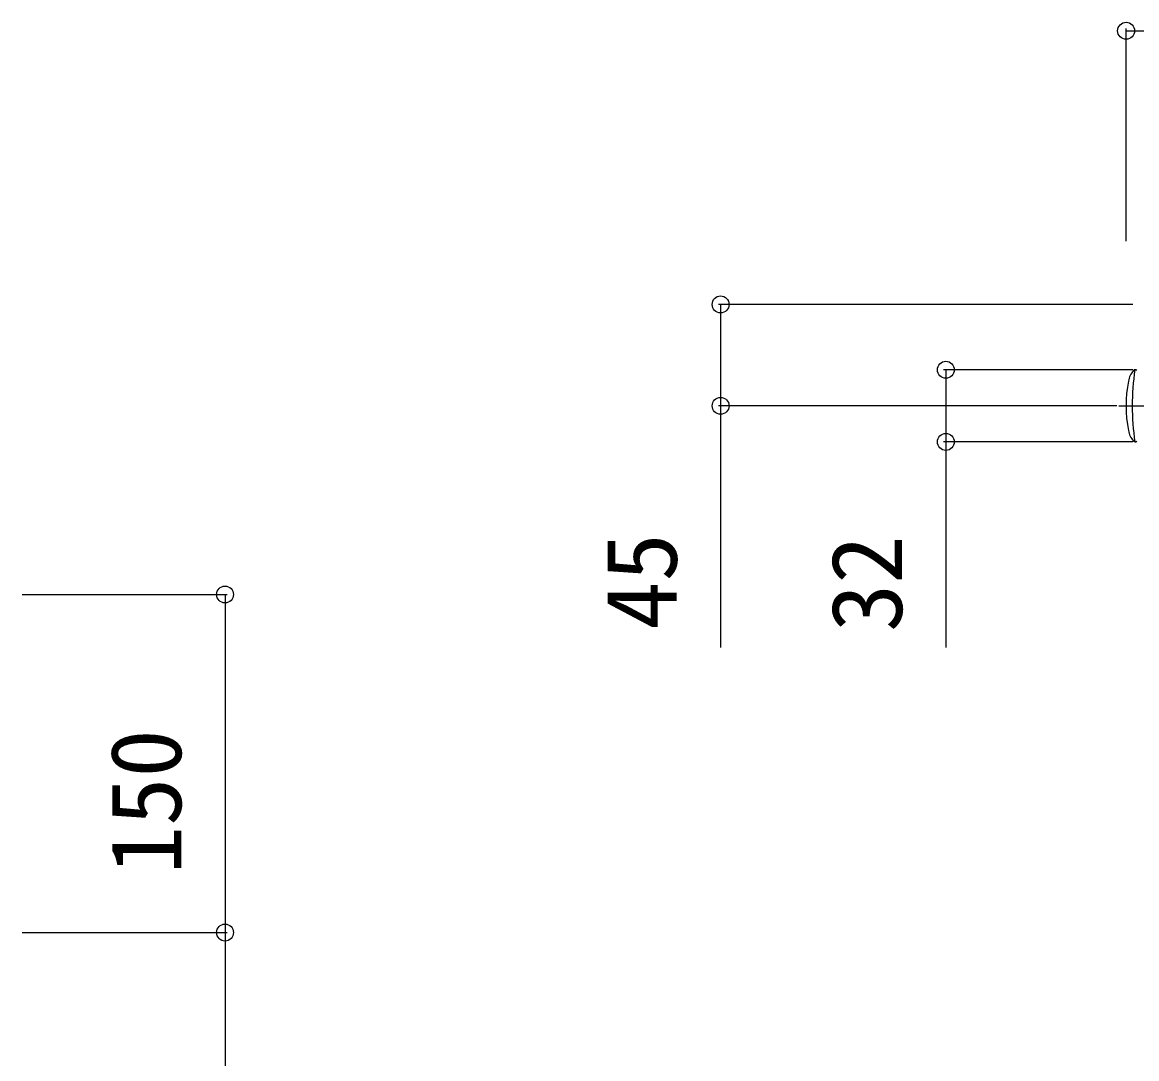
# Model space of a CAD drawing. Units: millimetres, scale not verified. Extents: x -2188 to 2188, y -3252 to 3239.
# Drawn here: x -1024.5 to -529.8, y -569.5 to -109.7 of the extents above; entities that cross this region are included whole.
import ezdxf
from ezdxf.enums import TextEntityAlignment as Align

# ---------------------------------------------------------------- set-up
doc = ezdxf.new("R2010")
doc.units = ezdxf.units.MM
doc.header["$LTSCALE"] = 16
doc.layers.add('0-4_YKK_13', color=4, linetype='Continuous')
doc.layers.add('0-5_YKK_D', color=6, linetype='Continuous')
doc.styles.add('ＭＳ ゴシック', font='')
doc.styles.get('ＭＳ ゴシック').set_extended_font_data('MS Gothic')

msp = doc.modelspace()

# ---------------------------------------------------------------- linework, layer by layer
at = {"layer": '0-4_YKK_13'}
msp.add_line((-537.68, -279.8), (-511.34, -279.8), dxfattribs=at)
for centre, radius, start, end in [((-523.66, -270.69), 10, 139.1312, 169.4988), ((-427.58, -279.8), 104.22, 171.1708, 188.8292), ((-530.47, -264.8), 1, 47.0722, 139.1312), ((-474.5, -279.8), 60, 169.4988, 190.5012), ((-523.66, -288.91), 10, 190.5012, 220.8688), ((-530.47, -294.8), 1, 220.8688, 312.9278)]:
    msp.add_arc(centre, radius, start, end, dxfattribs=at)
at = {"layer": '0-5_YKK_D'}
for p, q in [((-534.5, -206.77), (-534.5, -112.4)), ((-531.5, -234.8), (-715.5, -234.8)), ((-531.5, -263.8), (-615.5, -263.8)), ((-538.68, -279.8), (-715.5, -279.8)), ((-531.5, -295.8), (-615.5, -295.8)), ((-1024.5, -363.5), (-933.5, -363.5)), ((-934.5, -363.5), (-934.5, -513.5)), ((-1024.5, -513.5), (-933.5, -513.5)), ((-1024.5, -513.5), (-933.5, -513.5)), ((-934.5, -513.5), (-934.5, -663.5))]:
    msp.add_line(p, q, dxfattribs=at)
for points in [[(-534.5, -113.4), (-514.5, -113.4), (-422.33, -113.4)], [(-714.5, -234.8), (-714.5, -279.8), (-714.5, -386.97)], [(-614.5, -263.8), (-614.5, -295.8), (-614.5, -386.99)]]:
    msp.add_lwpolyline(points, dxfattribs=at)
for centre in [(-534.5, -113.4), (-714.5, -234.8), (-614.5, -263.8), (-714.5, -279.8), (-614.5, -295.8), (-934.5, -363.5), (-934.5, -513.5), (-934.5, -513.5)]:
    msp.add_circle(centre, 3.75, dxfattribs=at)

# ---------------------------------------------------------------- texts
at = {"layer": '0-5_YKK_D', "style": 'ＭＳ ゴシック'}
for s, p in [('45', (-724.5, -379.17)), ('32', (-624.5, -380.17)), ('150', (-944.5, -487.61))]:
    msp.add_text(s, height=31.52, rotation=90, dxfattribs=at).set_placement(p, align=Align.BOTTOM_LEFT)

doc.saveas('drawing.dxf')
